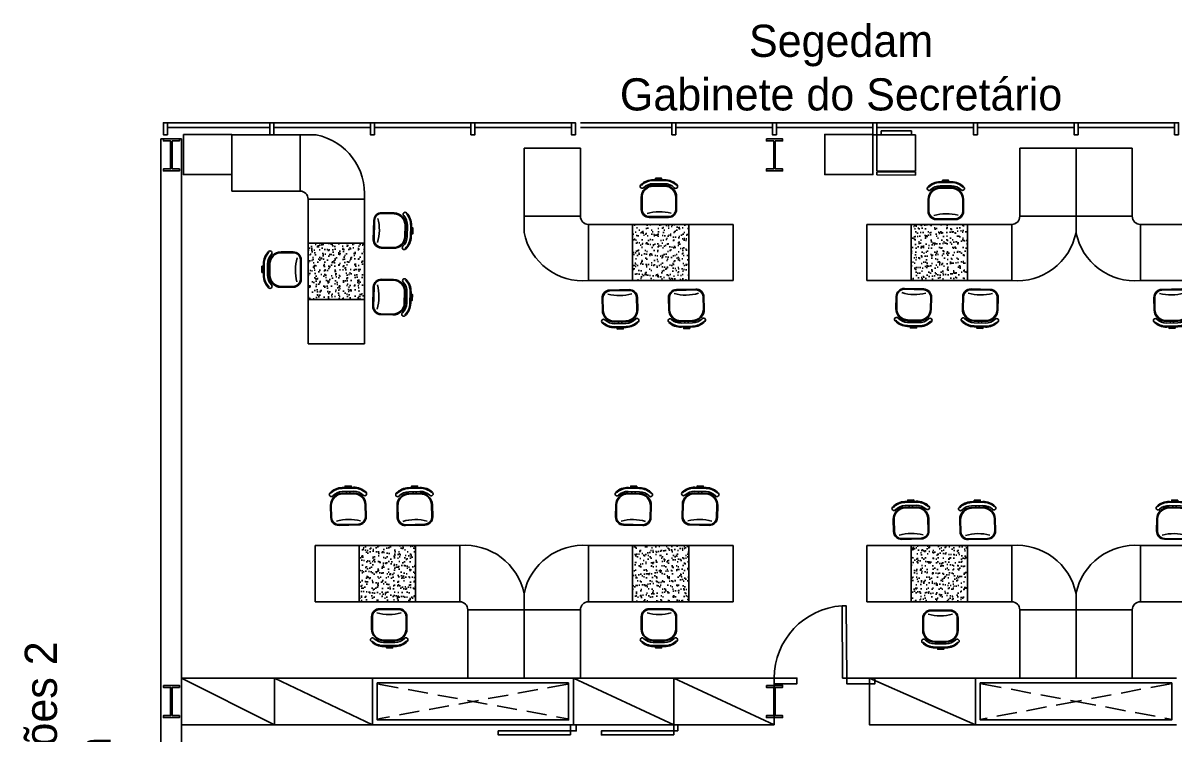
# Model space of a CAD drawing. Extents: x -1.7 to 87, y -33.6 to 19.
# Drawn here: x -1.72 to 12.61, y 10.18 to 19.04 of the extents above; entities that cross this region are included whole.
import ezdxf

# ---------------------------------------------------------------- set-up
doc = ezdxf.new("R2010")
doc.units = 0
doc.linetypes.add('HIDDEN', pattern=[0.375, 0.25, -0.125])
for name, color, linetype in [('AR-ARMÁRIOS', 2, 'Continuous'), ('AR-DIV', 2, 'Continuous'), ('AR-ESQ', 2, 'Continuous'), ('AR-EST', 4, 'Continuous'), ('AR-HTC-MOB', 253, 'Continuous'), ('AR-MOB', 2, 'Continuous'), ('AR-PAR-ALV', 5, 'Continuous'), ('AR-POR', 1, 'Continuous'), ('AR-PRJ', 1, 'HIDDEN'), ('AR-TXT', 2, 'Continuous')]:
    doc.layers.add(name, color=color, linetype=linetype)
doc.styles.add('1-125', font='stylu.ttf', dxfattribs={"height": 0.2})

# ---------------------------------------------------------------- blocks, each defined once
blk = doc.blocks.new('CADEIRA-S')
at = {"color": 2}
for p, q in [((0.072, 0.269), (-0.068, 0.269)), ((0.072, 0.219), (-0.068, 0.219)), ((0.072, 0.199), (-0.068, 0.199)), ((-0.218, 0.049), (-0.218, -0.101)), ((0.222, -0.101), (0.222, 0.049)), ((-0.118, -0.201), (0.122, -0.201))]:
    blk.add_line(p, q, dxfattribs=at)
at = {"color": 1}
for p, q in [((0.072, 0.259), (-0.068, 0.259)), ((0.072, 0.189), (-0.068, 0.189)), ((-0.015, 0.199), (-0.015, 0.219)), ((0.025, 0.199), (0.025, 0.219)), ((-0.208, 0.049), (-0.208, -0.101)), ((0.212, -0.101), (0.212, 0.049)), ((-0.118, -0.191), (0.122, -0.191))]:
    blk.add_line(p, q, dxfattribs=at)
at = {"color": 2}
blk.add_lwpolyline([(-0.032, 0.269), (-0.032, 0.287), (0.043, 0.287), (0.043, 0.269)], dxfattribs=at)
for centre, radius, start, end in [((-0.206, 0.186), 0.025, 135, 315), ((-0.068, 0.049), 0.22, 90, 135), ((-0.068, 0.049), 0.15, 90, 180), ((-0.068, 0.049), 0.17, 90, 135), ((0.072, 0.049), 0.22, 45, 90), ((0.072, 0.049), 0.17, 45, 90), ((0.072, 0.049), 0.15, 0, 90), ((0.21, 0.186), 0.025, 225, 45), ((-0.118, -0.101), 0.1, 180, 270), ((0.122, -0.101), 0.1, 270, 0)]:
    blk.add_arc(centre, radius, start, end, dxfattribs=at)
at = {"color": 1}
for centre, radius, start, end in [((-0.068, 0.049), 0.21, 90, 135), ((-0.068, 0.049), 0.14, 90, 180), ((0.072, 0.049), 0.21, 45, 90), ((0.072, 0.049), 0.14, 0, 90), ((-0.118, -0.101), 0.09, 180, 270), ((-0.005, -0.682), 0.553, 73.6911, 105.2491), ((0.122, -0.101), 0.09, 270, 0)]:
    blk.add_arc(centre, radius, start, end, dxfattribs=at)
blk = doc.blocks.new('mesasegedam2')
at = {"layer": 'AR-HTC-MOB'}
h = blk.add_hatch(dxfattribs=at)
h.set_pattern_fill('AR-SAND', color=256, scale=0.05, style=0)
h.set_pattern_definition([(37.5, (0, 0), (-0.003149668, 0.0963411885), [0, -0.076, 0, -0.085, 0, -0.08125]), (7.5, (0, 0), (0.088488835, 0.141107303), [0, -0.041, 0, -0.0685, 0, -0.02625]), (327.5, (-0.0615, 0), (0.155707093, 0.000282953), [0, -0.025, 0, -0.09, 0, -0.1175]), (317.5, (-0.0615, 0), (0.15030633, 0.043883778), [0, -0.0125, 0, -0.059, 0, -0.0675])])
h.paths.add_polyline_path([(672.756, 350.249), (672.056, 350.249), (672.056, 349.549), (672.756, 349.549)])
at = {"color": 2}
for p, q in [((671.506, 349.549), (671.506, 350.249)), ((673.306, 350.249), (671.506, 350.249)), ((672.756, 349.549), (672.756, 350.249)), ((673.306, 349.549), (673.306, 350.249)), ((670.706, 349.449), (670.706, 349.649)), ((671.506, 349.549), (673.306, 349.549)), ((671.406, 349.449), (670.706, 349.449)), ((670.706, 349.449), (670.706, 348.599)), ((671.406, 348.599), (671.406, 349.449)), ((670.706, 348.599), (671.406, 348.599))]:
    blk.add_line(p, q, dxfattribs=at)
at = {"color": 1}
blk.add_line((672.056, 349.549), (672.056, 350.249), dxfattribs=at)
at = {"color": 1, "lineweight": 0}
blk.add_line((672.756, 350.249), (672.756, 349.549), dxfattribs=at)
at = {"color": 2}
for centre, radius, start, end in [((671.442, 349.501), 0.751, 85.1245, 168.6153), ((671.506, 349.449), 0.1, 90, 180)]:
    blk.add_arc(centre, radius, start, end, dxfattribs=at)
blk = doc.blocks.new('geladeira')
at = {"color": 1}
for p, q in [((0, -0.19), (0, 0.19)), ((0.05, 0.19), (0, 0.19)), ((0.5, -0.24), (0.5, 0.24)), ((0.51, -0.24), (0.51, 0.24)), ((0.05, -0.19), (0, -0.19))]:
    blk.add_line(p, q, dxfattribs=at)
at = {"color": 2}
for p, q in [((0.05, -0.24), (0.05, 0.24)), ((0.5, 0.24), (0.05, 0.24)), ((0.55, 0.24), (0.51, 0.24)), ((0.55, -0.24), (0.55, 0.24)), ((0.5, -0.24), (0.05, -0.24)), ((0.55, -0.24), (0.51, -0.24))]:
    blk.add_line(p, q, dxfattribs=at)

msp = doc.modelspace()

# ---------------------------------------------------------------- linework, layer by layer
at = {"layer": 'AR-ARMÁRIOS'}
for points in [[(1.414, 10.89), (0.255, 10.89), (0.255, 10.31), (1.414, 10.31)], [(2.63, 10.89), (1.414, 10.89), (1.414, 10.31), (2.63, 10.31)], [(5.13, 10.89), (2.63, 10.89), (2.63, 10.31), (5.13, 10.31)], [(7.628, 10.89), (5.13, 10.89), (5.13, 10.31), (7.628, 10.31)], [(6.378, 10.89), (6.378, 10.31)], [(6.38, 10.31), (6.38, 10.89)], [(7.628, 10.31), (7.628, 10.89)], [(12.63, 10.89), (10.13, 10.89)], [(10.13, 10.31), (12.63, 10.31)]]:
    msp.add_lwpolyline(points, dxfattribs=at)
at = {"layer": 'AR-ARMÁRIOS', "color": 1}
for points in [[(0.255, 10.89), (1.413, 10.31)], [(2.63, 10.31), (1.414, 10.89)], [(6.38, 10.31), (5.13, 10.89)], [(7.628, 10.31), (6.378, 10.89)], [(10.13, 10.31), (8.81, 10.89)]]:
    msp.add_lwpolyline(points, dxfattribs=at)
at = {"layer": 'AR-ARMÁRIOS'}
msp.add_lwpolyline([(8.81, 10.89), (10.13, 10.89), (10.13, 10.31), (8.81, 10.31)], close=True, dxfattribs=at)
at = {"layer": 'AR-ARMÁRIOS', "color": 1}
for points in [[(5.07, 10.83), (2.69, 10.83), (2.69, 10.37), (5.07, 10.37)], [(12.57, 10.83), (10.19, 10.83), (10.19, 10.37), (12.57, 10.37)]]:
    msp.add_lwpolyline(points, close=True, dxfattribs=at)
at = {"layer": 'AR-DIV'}
for p, q in [((6.378, 10.233), (6.378, 10.31)), ((6.378, 10.233), (6.427, 10.233)), ((6.427, 10.233), (6.427, 10.31))]:
    msp.add_line(p, q, dxfattribs=at)
msp.add_lwpolyline([(7.628, 10.89, -0.000844), (7.91, 10.89), (7.909, 10.82, 0.000841), (7.628, 10.82)], format="xyb", dxfattribs=at)
msp.add_lwpolyline([(8.88, 10.89, 0.000676), (8.528, 10.89), (8.529, 10.82, -0.000674), (8.88, 10.82)], format="xyb", close=True, dxfattribs=at)
msp.add_lwpolyline([(5.095, 10.31), (5.095, 10.233), (5.165, 10.233), (5.165, 10.31)], dxfattribs=at)
at = {"layer": 'AR-ESQ'}
for points in [[(0.08, 17.65), (0.03, 17.65), (0.03, 17.8), (0.08, 17.8)], [(1.405, 17.65), (1.355, 17.65), (1.355, 17.8), (1.405, 17.8)], [(2.655, 17.65), (2.605, 17.65), (2.605, 17.8), (2.655, 17.8)], [(3.855, 17.65), (3.855, 17.8), (3.905, 17.8), (3.905, 17.65)], [(5.155, 17.65), (5.105, 17.65), (5.105, 17.8), (5.155, 17.8)], [(6.405, 17.65), (6.355, 17.65), (6.355, 17.8), (6.405, 17.8)], [(7.655, 17.65), (7.605, 17.65), (7.605, 17.8), (7.655, 17.8)], [(10.155, 17.65), (10.105, 17.65), (10.105, 17.8), (10.155, 17.8)], [(11.405, 17.65), (11.355, 17.65), (11.355, 17.8), (11.405, 17.8)], [(12.655, 17.65), (12.605, 17.65), (12.605, 17.8), (12.655, 17.8)]]:
    msp.add_lwpolyline(points, close=True, dxfattribs=at)
at = {"layer": 'AR-ESQ', "color": 1}
for points in [[(0.08, 17.8), (1.355, 17.8)], [(1.405, 17.8), (2.605, 17.8)], [(2.655, 17.8), (3.855, 17.8)], [(3.905, 17.8), (5.105, 17.8)], [(5.219, 17.8), (6.355, 17.8)], [(6.405, 17.8), (7.605, 17.8)], [(7.655, 17.8), (8.855, 17.8)], [(8.905, 17.8), (10.105, 17.8)], [(10.155, 17.8), (11.355, 17.8)], [(11.405, 17.8), (12.605, 17.8)]]:
    msp.add_lwpolyline(points, dxfattribs=at)
at = {"layer": 'AR-ESQ'}
for points in [[(8.855, 17.8), (8.905, 17.8), (8.905, 17.65), (8.855, 17.65)], [(0.08, 17.74), (1.355, 17.74)], [(1.405, 17.74), (2.605, 17.74)], [(2.655, 17.74), (3.855, 17.74)], [(3.905, 17.74), (5.105, 17.74)], [(5.219, 17.74), (6.355, 17.74)], [(6.405, 17.74), (7.605, 17.74)], [(7.655, 17.74), (8.855, 17.74)], [(8.905, 17.74), (10.105, 17.74)], [(10.155, 17.74), (11.355, 17.74)], [(11.405, 17.74), (12.605, 17.74)]]:
    msp.add_lwpolyline(points, dxfattribs=at)
at = {"layer": 'AR-EST'}
for points in [[(0.23, 17.6), (0.23, 17.575), (0.14, 17.575), (0.14, 17.225), (0.23, 17.225), (0.23, 17.2), (0.03, 17.2), (0.03, 17.225), (0.12, 17.225), (0.12, 17.575), (0.03, 17.575), (0.03, 17.6)], [(7.53, 17.6), (7.73, 17.6), (7.73, 17.575), (7.64, 17.575), (7.64, 17.225), (7.73, 17.225), (7.73, 17.2), (7.53, 17.2), (7.53, 17.225), (7.62, 17.225), (7.62, 17.575), (7.53, 17.575), (7.53, 17.6)], [(0.03, 10.8), (0.23, 10.8), (0.23, 10.775), (0.14, 10.775), (0.14, 10.425), (0.23, 10.425), (0.23, 10.4), (0.03, 10.4), (0.03, 10.425), (0.12, 10.425), (0.12, 10.775), (0.03, 10.775), (0.03, 10.8)], [(7.53, 10.8), (7.73, 10.8), (7.73, 10.775), (7.64, 10.775), (7.64, 10.425), (7.73, 10.425), (7.73, 10.4), (7.53, 10.4), (7.53, 10.425), (7.62, 10.425), (7.62, 10.775), (7.53, 10.775), (7.53, 10.8)]]:
    msp.add_lwpolyline(points, dxfattribs=at)
at = {"layer": 'AR-MOB'}
msp.add_lwpolyline([(8.855, 17.8), (8.855, 17.155), (8.255, 17.155), (8.255, 17.655), (8.855, 17.655)], dxfattribs=at)
msp.add_lwpolyline([(0.28, 17.655), (0.88, 17.655), (0.88, 17.155), (0.28, 17.155)], close=True, dxfattribs=at)
at = {"layer": 'AR-PAR-ALV'}
msp.add_lwpolyline([(0, 0), (0.255, 0), (0.255, 17.6), (0, 17.6)], close=True, dxfattribs=at)
at = {"layer": 'AR-POR'}
for points in [[(8.478, 10.889), (8.47, 11.789), (8.52, 11.79), (8.528, 10.89)], [(5.095, 10.183), (4.195, 10.183), (4.195, 10.233), (5.095, 10.233)], [(6.378, 10.183), (5.478, 10.183), (5.478, 10.233), (6.378, 10.233)]]:
    msp.add_lwpolyline(points, close=True, dxfattribs=at)
msp.add_arc((8.528, 10.891), 0.9, 93.6864, 180.0582, dxfattribs=at)
at = {"layer": 'AR-PRJ', "color": 1}
for p, q in [((2.705, 10.815), (5.055, 10.385)), ((5.055, 10.815), (2.705, 10.385)), ((10.205, 10.82), (11.38, 10.6)), ((12.555, 10.82), (11.38, 10.6)), ((11.38, 10.6), (10.205, 10.38)), ((11.38, 10.6), (12.555, 10.38))]:
    msp.add_line(p, q, dxfattribs=at)

# ---------------------------------------------------------------- block references
at = {"layer": 'AR-MOB'}
for name, p, rotation in [('mesasegedam2', (-347.719, 688.356), 270), ('geladeira', (9.145, 17.7), 269.9065598969621), ('mesasegedam2', (682.086, 366.085), 180)]:
    msp.add_blockref(name, p, dxfattribs=dict(at, rotation=rotation))
at = {"layer": 'AR-MOB', "xscale": -1, "rotation": 180}
for p in [(-666.19, 366.085), (-659.326, 366.085)]:
    msp.add_blockref('mesasegedam2', p, dxfattribs=at)
at = {"layer": 'AR-MOB', "extrusion": (0, 0, -1), "zscale": -1}
for p in [(-6.195, 16.823), (-9.763, 16.797)]:
    msp.add_blockref('CADEIRA-S', p, dxfattribs=at)
at = {"layer": 'AR-MOB', "color": 0, "linetype": 'ByBlock', "xscale": -1}
for p, rotation in [((2.845, 16.457), 268.572832193248), ((2.839, 15.629), 268.572832193248), ((9.359, 15.534), 178.5728321932482), ((10.187, 15.529), 178.5728321932482), ((5.878, 12.992), 358.5728321932482), ((6.705, 12.994), 358.5728321932482), ((12.606, 12.817), 358.5728321932482)]:
    msp.add_blockref('CADEIRA-S', p, dxfattribs=dict(at, rotation=rotation))
at = {"layer": 'AR-MOB', "extrusion": (0, 0, -1), "xscale": -1, "zscale": -1}
for p, rotation in [((-1.543, 15.971), 270), ((-6.195, 11.553), 180)]:
    msp.add_blockref('CADEIRA-S', p, dxfattribs=dict(at, rotation=rotation))
at = {"layer": 'AR-MOB', "color": 0, "linetype": 'ByBlock'}
for p, rotation in [((5.71, 15.521), 181.4271678067519), ((6.537, 15.527), 181.4271678067519), ((12.573, 15.529), 181.4271678067518), ((2.328, 12.994), 1.427167806751812), ((3.155, 12.992), 1.427167806751812), ((9.327, 12.82), 1.42716780675183), ((10.154, 12.817), 1.42716780675183)]:
    msp.add_blockref('CADEIRA-S', p, dxfattribs=dict(at, rotation=rotation))
at = {"layer": 'AR-MOB', "xscale": -1}
for p in [(675.222, -337.709), (682.086, -337.709)]:
    msp.add_blockref('mesasegedam2', p, dxfattribs=at)
at = {"layer": 'AR-MOB'}
for p in [(-666.19, -337.709), (-659.326, -337.709)]:
    msp.add_blockref('mesasegedam2', p, dxfattribs=at)
at = {"layer": 'AR-MOB', "extrusion": (0, 0, -1), "zscale": -1, "rotation": 180}
for p in [(-2.837, 11.553), (-9.692, 11.536)]:
    msp.add_blockref('CADEIRA-S', p, dxfattribs=at)

# ---------------------------------------------------------------- texts
at = {"layer": 'AR-TXT', "color": 2, "insert": (8.458, 18.484), "char_height": 0.2, "attachment_point": 5, "style": '1-125'}
msp.add_mtext('{\\H2x;Segedam^JGabinete do Secretário}', dxfattribs=at)
at = {"layer": 'AR-TXT', "color": 2, "insert": (-1.1, 9.013), "char_height": 0.2, "attachment_point": 5, "rotation": 90, "style": '1-125'}
msp.add_mtext('{\\H2x;Sala de Reuniões 2\\PSegedam}', dxfattribs=at)

doc.saveas('drawing.dxf')
